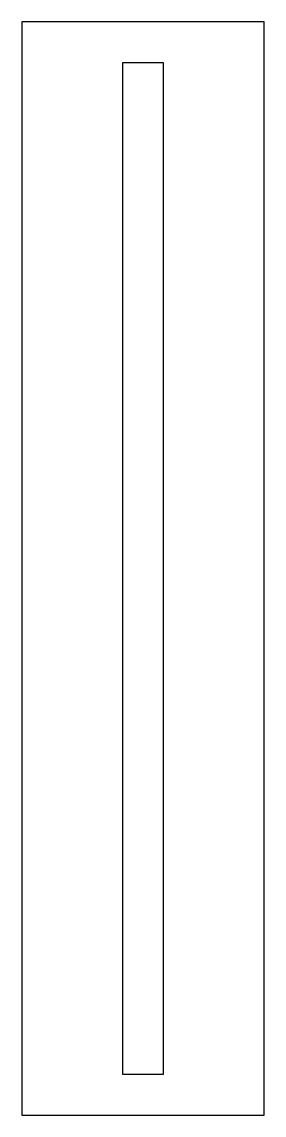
# Model space of a CAD drawing. Extents: x 0 to 24, y 0 to 108.
import ezdxf

# ---------------------------------------------------------------- set-up
doc = ezdxf.new("R2010")
doc.units = 0
doc.layers.add('CUT', color=7, linetype='Continuous')
doc.layers.add('OUTSIDE', color=1, linetype='Continuous')

msp = doc.modelspace()

# ---------------------------------------------------------------- linework, layer by layer
at = {"layer": 'CUT'}
msp.add_lwpolyline([(14, 104), (14, 4), (10, 4), (10, 104)], close=True, dxfattribs=at)
at = {"layer": 'OUTSIDE'}
msp.add_lwpolyline([(0, 0), (24, 0), (24, 108), (0, 108)], close=True, dxfattribs=at)

doc.saveas('drawing.dxf')
